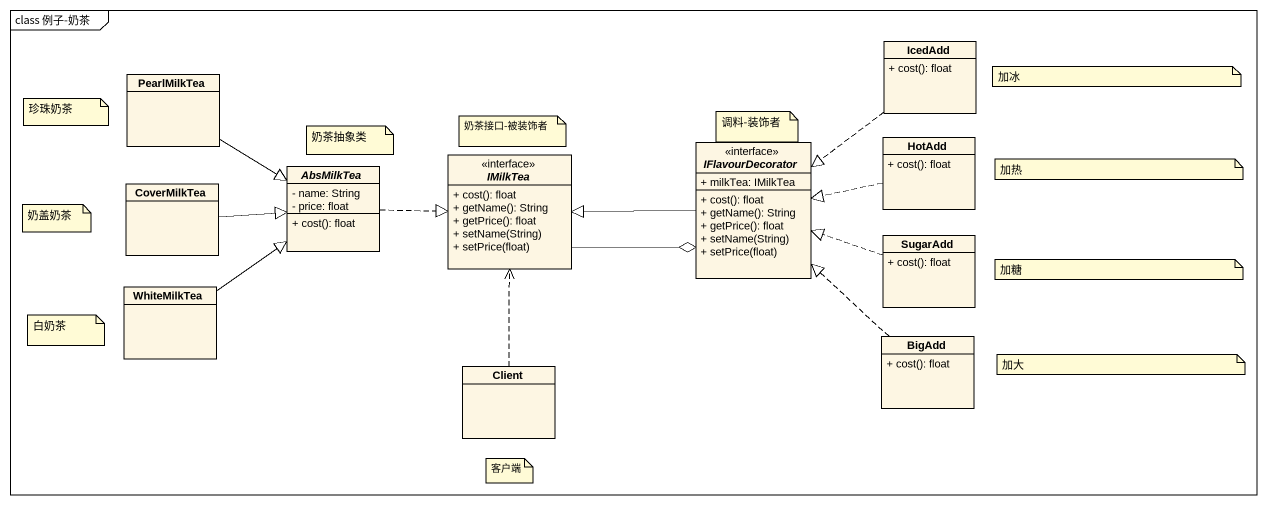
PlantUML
@startuml
mainframe class 例子-奶茶
hide circle
hide empty members
skinparam classAttributeIconSize 0
class IcedAdd {
  + cost(): float
}
class PearlMilkTea
interface IMilkTea {
  + cost(): float
  + getName(): String
  + getPrice(): float
  + setName(String)
  + setPrice(float)
}
interface IFlavourDecorator {
  + milkTea: IMilkTea
  + cost(): float
  + getName(): String
  + getPrice(): float
  + setName(String)
  + setPrice(float)
}
class HotAdd {
  + cost(): float
}
class CoverMilkTea
abstract class AbsMilkTea {
  - name: String
  - price: float
  + cost(): float
}
class SugarAdd {
  + cost(): float
}
class WhiteMilkTea
class BigAdd {
  + cost(): float
}
class Client
IcedAdd ..|> IFlavourDecorator
PearlMilkTea --|> AbsMilkTea
IMilkTea -right-o IFlavourDecorator
IFlavourDecorator -left-|> IMilkTea
HotAdd .left.|> IFlavourDecorator
CoverMilkTea -right-|> AbsMilkTea
AbsMilkTea .right.|> IMilkTea
SugarAdd .left.|> IFlavourDecorator
WhiteMilkTea -up-|> AbsMilkTea
BigAdd .up.|> IFlavourDecorator
Client .up.> IMilkTea
note as N1
  加冰
end note
note as N2
  珍珠奶茶
end note
note as N3
  奶茶接口-被装饰者
end note
note as N4
  调料-装饰者
end note
note as N5
  奶茶抽象类
end note
note as N6
  加热
end note
note as N7
  奶盖奶茶
end note
note as N8
  加糖
end note
note as N9
  白奶茶
end note
note as N10
  加大
end note
note as N11
  客户端
end note
@enduml
